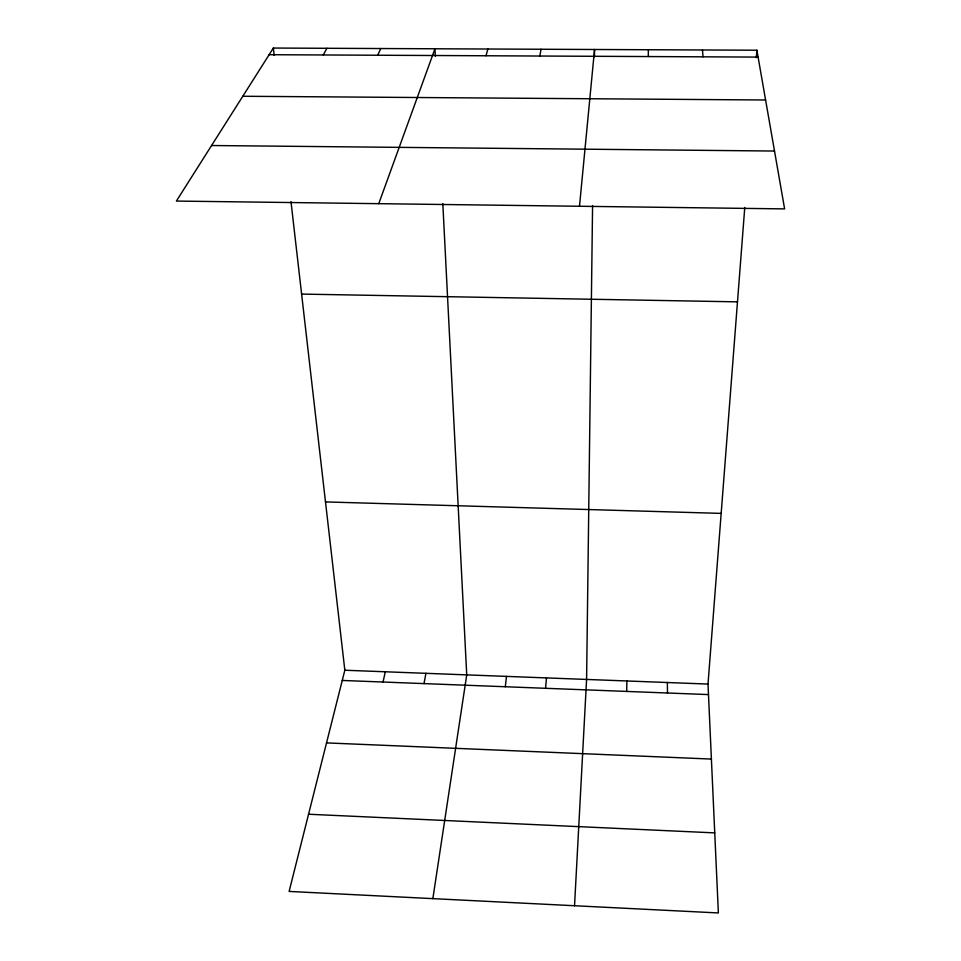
<?xml version="1.0" encoding="UTF-8"?>
<svg xmlns="http://www.w3.org/2000/svg" width="961" height="961" viewBox="0 0 961 961"><rect width="100%" height="100%" fill="white"/><g stroke="black" fill="none" stroke-linecap="round" stroke-linejoin="round"><path stroke-width="1.44" d="M648.315 56.555L648.351 49.744M592.577 205.546L586.594 679.439L574.534 905.742M594.463 56.831L594.547 49.492L579.495 206.255M626.68 691.427L626.884 680.977M290.991 201.678L344.831 670.237L289.117 891.424L718.372 912.95L708.005 684.064L744.763 207.492M756.331 57.624L756.896 50.224L273.344 48.05L176.38 201.065L784.62 208.897L756.896 50.224M545.572 688.304L546.473 677.913M505.282 686.743L506.519 676.4M432.858 898.631L466.734 674.886L442.817 203.624M424.017 683.607L425.915 673.325M539.794 56.026L541.055 49.251M383.043 682.022L385.289 671.787M486.002 55.762L487.852 49.011M378.754 203.672L434.961 48.783L435.333 56.255M377.733 55.233L380.772 48.53M323.268 54.969L326.908 48.29M269.128 54.705L758.097 57.095M242.797 96.268L765.593 99.992M211.588 145.519L774.506 151.045M301.61 294.09L737.483 301.85M325.491 501.918L721.17 513.39M344.831 670.237L708.005 684.064M342.26 680.448L708.485 694.587M326.524 742.901L711.404 759.07M308.553 814.231L714.744 832.887M273.344 48.05L274.197 55.462M702.467 49.984L703.044 56.819M667.354 682.514L667.487 693.013"/></g></svg>
